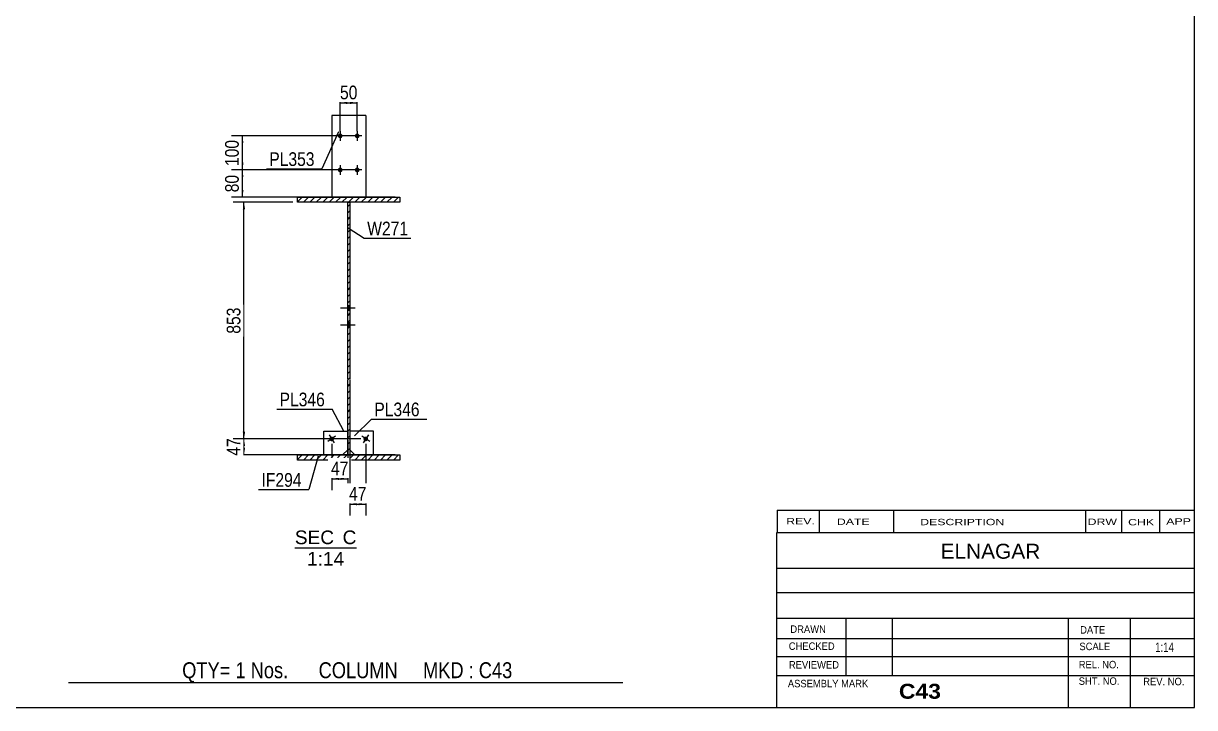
# Model space of a CAD drawing. Header units: millimetres. Extents: x -234 to 178, y -170 to 117.
# Drawn here: x -67.2 to 178.4, y -169.8 to -26.3 of the extents above; entities that cross this region are included whole.
import ezdxf

# ---------------------------------------------------------------- set-up
doc = ezdxf.new("R2010")
doc.units = ezdxf.units.MM
doc.linetypes.add('DXK_LINE_DOT1', pattern=[1.8814, 0.9407, -0.9407])
doc.styles.add('Arial', font='ARIAL.TTF', dxfattribs={"height": 0.2})
doc.styles.add('Arial Bold', font='ARIALBD.TTF', dxfattribs={"height": 0.2})
doc.styles.add('Arial Narrow', font='ARIALN.TTF', dxfattribs={"height": 0.2})

# ---------------------------------------------------------------- blocks, each defined once
blk = doc.blocks.new('Unknown-623355742-1210')
at = {"color": 5, "linetype": 'Continuous'}
for p, q in [((178.44, -169.85), (178.44, 117.15)), ((-231.56, -169.85), (178.44, -169.85))]:
    blk.add_line(p, q, dxfattribs=at)
blk = doc.blocks.new('Unknown-623355742-14 - 1255')
at = {"color": 1, "linetype": 'Continuous'}
blk.add_line((-10.24, -136.32), (2.67, -136.32), dxfattribs=at)
at = {"color": 0, "linetype": 'Continuous'}
for points in [[(-2.02, -135.57), (-2.02, -132.57), (-10.24, -132.57), (-10.24, -135.57)], [(2.67, -135.57), (2.67, -132.57), (-0.22, -132.57), (-0.22, -135.57)], [(0.11, -140.07), (0.11, -137.07), (-7.68, -137.07), (-7.68, -140.07)]]:
    blk.add_wipeout(points, dxfattribs=at)
at = {"color": 136, "linetype": 'Continuous', "style": 'Arial'}
for s, height, p in [('SEC', 2.865, (-10.24, -135.57)), ('C', 2.87, (-0.22, -135.57)), ('1:14', 2.865, (-7.68, -140.07))]:
    blk.add_text(s, height=height, dxfattribs=at).set_placement(p)
blk = doc.blocks.new('Part-623355742-1349 - 1255')
at = {"color": 2, "linetype": 'Continuous'}
for p, q in [((6.27, -111.86), (1.27, -111.86)), ((6.27, -116.86), (6.27, -111.86)), ((1.27, -115.78), (2.34, -116.86))]:
    blk.add_line(p, q, dxfattribs=at)
at = {"color": 7, "linetype": 'DXK_LINE_DOT1'}
for p, q in [((1.27, -111.86), (1.27, -115.78)), ((6.27, -116.86), (2.34, -116.86))]:
    blk.add_line(p, q, dxfattribs=at)
blk = doc.blocks.new('Part-623355742-1270 - 1255')
at = {"linetype": 'Continuous'}
h = blk.add_hatch(dxfattribs=at)
h.set_pattern_fill('', scale=0.3, style=0, pattern_type=0)
h.set_pattern_definition([(45, (11.7709, -63.8703), (-0.67352, 0.67352), [])])
h.paths.add_polyline_path([(-9.66, -63.87), (11.77, -63.87), (11.77, -62.8), (-9.66, -62.8)])
at = {"color": 2, "linetype": 'Continuous'}
for p, q in [((-9.66, -63.87), (-9.66, -62.8)), ((-9.66, -62.8), (11.77, -62.8)), ((11.77, -62.8), (11.77, -63.87)), ((11.77, -63.87), (-9.66, -63.87))]:
    blk.add_line(p, q, dxfattribs=at)
blk = doc.blocks.new('Part-623355742-1354 - 1255')
at = {"color": 2, "linetype": 'Continuous'}
for p, q in [((-4.16, -116.86), (-4.16, -111.86)), ((-4.16, -111.86), (0.84, -111.86)), ((0.84, -115.78), (-0.23, -116.86))]:
    blk.add_line(p, q, dxfattribs=at)
at = {"color": 7, "linetype": 'DXK_LINE_DOT1'}
for p, q in [((0.84, -111.86), (0.84, -115.78)), ((-0.23, -116.86), (-4.16, -116.86))]:
    blk.add_line(p, q, dxfattribs=at)
blk = doc.blocks.new('Part-623355742-1327 - 1255')
at = {"color": 2, "linetype": 'Continuous'}
for p, q in [((4.63, -45.66), (-2.51, -45.66)), ((-2.51, -45.66), (-2.51, -62.8)), ((4.63, -45.66), (4.63, -62.8))]:
    blk.add_line(p, q, dxfattribs=at)
at = {"color": 7, "linetype": 'DXK_LINE_DOT1'}
blk.add_line((4.63, -62.8), (-2.51, -62.8), dxfattribs=at)
blk = doc.blocks.new('Part-623355742-1295 - 1255')
at = {"linetype": 'Continuous'}
h = blk.add_hatch(dxfattribs=at)
h.set_pattern_fill('', scale=0.3, style=0, pattern_type=0)
h.set_pattern_definition([(45, (11.7709, -117.9274), (-0.67352, 0.67352), [])])
h.paths.add_polyline_path([(-9.66, -117.93), (11.77, -117.93), (11.77, -116.86), (-9.66, -116.86)])
at = {"color": 2, "linetype": 'Continuous'}
for p, q in [((-9.66, -117.93), (-9.66, -116.86)), ((-9.66, -116.86), (11.77, -116.86)), ((11.77, -116.86), (11.77, -117.93)), ((11.77, -117.93), (-9.66, -117.93))]:
    blk.add_line(p, q, dxfattribs=at)
blk = doc.blocks.new('Bolt-623355742-1387 - 1255')
at = {"linetype": 'Continuous'}
for points in [[(0.84, -85.58), (0.84, -86.58), (1.27, -86.58), (1.27, -85.58)], [(0.84, -85.58), (0.84, -86.58), (1.27, -86.58), (1.27, -85.58)], [(0.84, -89.15), (0.84, -90.15), (1.27, -90.15), (1.27, -89.15)], [(0.84, -89.15), (0.84, -90.15), (1.27, -90.15), (1.27, -89.15)]]:
    blk.add_hatch(color=3, dxfattribs=at).paths.add_polyline_path(points)
at = {"color": 3, "linetype": 'Continuous'}
for p, q in [((1.27, -85.58), (0.84, -85.58)), ((1.27, -85.58), (0.84, -85.58)), ((2.41, -86.08), (-0.66, -86.08)), ((2.41, -86.08), (-0.66, -86.08)), ((1.27, -86.58), (0.84, -86.58)), ((1.27, -86.58), (0.84, -86.58)), ((2.41, -89.65), (-0.66, -89.65)), ((2.41, -89.65), (-0.66, -89.65)), ((1.27, -89.15), (0.84, -89.15)), ((1.27, -89.15), (0.84, -89.15)), ((1.27, -90.15), (0.84, -90.15)), ((1.27, -90.15), (0.84, -90.15))]:
    blk.add_line(p, q, dxfattribs=at)
blk = doc.blocks.new('Part-623355742-1370 - 1255')
at = {"linetype": 'Continuous'}
h = blk.add_hatch(dxfattribs=at)
h.set_pattern_fill('', scale=0.3, style=0, pattern_type=0)
h.set_pattern_definition([(45, (1.2709, -116.856), (-0.67352, 0.67352), [])])
h.paths.add_polyline_path([(0.84, -116.86), (1.27, -116.86), (1.27, -63.87), (0.84, -63.87)])
at = {"color": 2, "linetype": 'Continuous'}
for p, q in [((0.84, -74.58), (0.84, -63.87)), ((0.84, -63.87), (1.27, -63.87)), ((1.27, -63.87), (1.27, -74.58)), ((0.84, -101.04), (0.84, -74.68)), ((1.27, -74.68), (1.27, -101.04)), ((0.84, -116.86), (0.84, -101.14)), ((1.27, -101.14), (1.27, -116.86)), ((1.27, -116.86), (0.84, -116.86))]:
    blk.add_line(p, q, dxfattribs=at)
blk = doc.blocks.new('Bolt-623355742-1371 - 1255')
at = {"linetype": 'Continuous'}
blk.add_hatch(color=3, dxfattribs=at).paths.add_polyline_path([(5.05, -113.77, -1), (4.21, -113.22, -1)])
at = {"color": 3, "linetype": 'Continuous'}
for p, q in [((5.46, -114.05), (3.79, -112.95)), ((5.18, -112.66), (4.08, -114.33))]:
    blk.add_line(p, q, dxfattribs=at)
blk = doc.blocks.new('Bolt-623355742-1377 - 1255')
at = {"linetype": 'Continuous'}
blk.add_hatch(color=3, dxfattribs=at).paths.add_polyline_path([(-2.1, -113.22, -1), (-2.93, -113.77, -1)])
at = {"color": 3, "linetype": 'Continuous'}
for p, q in [((-1.68, -112.95), (-3.35, -114.05)), ((-3.07, -112.66), (-1.96, -114.33))]:
    blk.add_line(p, q, dxfattribs=at)
blk = doc.blocks.new('Bolt-623355742-1381 - 1255')
at = {"linetype": 'Continuous'}
for points in [[(-0.23, -49.94, -1), (-1.23, -49.94, -1)], [(3.34, -49.94, -1), (2.34, -49.94, -1)], [(-0.23, -57.08, -1), (-1.23, -57.08, -1)], [(3.34, -57.08, -1), (2.34, -57.08, -1)]]:
    blk.add_hatch(color=3, dxfattribs=at).paths.add_polyline_path(points)
at = {"color": 3, "linetype": 'Continuous'}
for p, q in [((-0.73, -48.94), (-0.73, -50.94)), ((2.84, -48.94), (2.84, -50.94)), ((0.27, -49.94), (-1.73, -49.94)), ((3.84, -49.94), (1.84, -49.94)), ((-0.73, -56.08), (-0.73, -58.08)), ((2.84, -56.08), (2.84, -58.08)), ((0.27, -57.08), (-1.73, -57.08)), ((3.84, -57.08), (1.84, -57.08))]:
    blk.add_line(p, q, dxfattribs=at)
blk = doc.blocks.new('StraightDimension-623355742-1401 - 1255')
at = {"linetype": 'Continuous'}
for points in [[(-1.01, -122.11), (-2.51, -121.86), (-1.01, -121.61)], [(-0.66, -121.61), (0.84, -121.86), (-0.66, -122.11)]]:
    blk.add_hatch(color=7, dxfattribs=at).paths.add_polyline_path(points)
at = {"color": 7, "linetype": 'Continuous'}
for p, q in [((-2.51, -114.5), (-2.51, -124.26)), ((0.84, -114.5), (0.84, -124.26)), ((-2.51, -121.86), (0.84, -121.86))]:
    blk.add_line(p, q, dxfattribs=at)
at = {"color": 0}
blk.add_wipeout([(1.59, -121.71), (1.59, -117.51), (-3.26, -117.51), (-3.26, -121.71)], dxfattribs=at)
at = {"color": 3, "style": 'Arial Narrow'}
blk.add_text('47', height=2.863, dxfattribs=at).set_placement((-2.66, -121.11))
blk = doc.blocks.new('StraightDimension-623355742-1519 - 1255')
at = {"linetype": 'Continuous'}
for points in [[(-21.5, -58.58), (-21.25, -57.08), (-21, -58.58)], [(-21, -61.3), (-21.25, -62.8), (-21.5, -61.3)]]:
    blk.add_hatch(color=7, dxfattribs=at).paths.add_polyline_path(points)
at = {"color": 7, "linetype": 'Continuous'}
for p, q in [((1.84, -57.08), (-23.5, -57.08)), ((-21.25, -62.8), (-21.25, -57.08)), ((10.77, -62.8), (-23.5, -62.8))]:
    blk.add_line(p, q, dxfattribs=at)
at = {"color": 0}
blk.add_wipeout([(-21.4, -57.51), (-25.6, -57.51), (-25.6, -62.37), (-21.4, -62.37)], dxfattribs=at)
at = {"color": 3, "style": 'Arial Narrow'}
blk.add_text('80', height=2.863, rotation=90.0002, dxfattribs=at).set_placement((-22, -61.77))
blk = doc.blocks.new('StraightDimension-623355742-1509 - 1255')
at = {"linetype": 'Continuous'}
for points in [[(-21.5, -51.44), (-21.25, -49.94), (-21, -51.44)], [(-21, -55.58), (-21.25, -57.08), (-21.5, -55.58)]]:
    blk.add_hatch(color=7, dxfattribs=at).paths.add_polyline_path(points)
at = {"color": 7, "linetype": 'Continuous'}
for p, q in [((1.84, -49.94), (-23.5, -49.94)), ((-21.25, -57.08), (-21.25, -49.94)), ((1.84, -57.08), (-23.5, -57.08))]:
    blk.add_line(p, q, dxfattribs=at)
at = {"color": 0}
blk.add_wipeout([(-21.4, -50.17), (-25.6, -50.17), (-25.6, -56.86), (-21.4, -56.86)], dxfattribs=at)
at = {"color": 3, "style": 'Arial Narrow'}
blk.add_text('100', height=2.863, rotation=90.0002, dxfattribs=at).set_placement((-22, -56.26))
blk = doc.blocks.new('StraightDimension-623355742-1440 - 1255')
at = {"linetype": 'Continuous'}
for points in [[(0.77, -43.26), (-0.73, -43.01), (0.77, -42.76)], [(1.34, -42.76), (2.84, -43.01), (1.34, -43.26)]]:
    blk.add_hatch(color=7, dxfattribs=at).paths.add_polyline_path(points)
at = {"color": 7, "linetype": 'Continuous'}
for p, q in [((-0.73, -48.94), (-0.73, -40.76)), ((2.84, -48.94), (2.84, -40.76)), ((-0.73, -43.01), (2.84, -43.01))]:
    blk.add_line(p, q, dxfattribs=at)
at = {"color": 0}
blk.add_wipeout([(3.48, -42.86), (3.48, -38.66), (-1.37, -38.66), (-1.37, -42.86)], dxfattribs=at)
at = {"color": 3, "style": 'Arial Narrow'}
blk.add_text('50', height=2.863, dxfattribs=at).set_placement((-0.77, -42.26))
blk = doc.blocks.new('StraightDimension-623355742-1452 - 1255')
at = {"linetype": 'Continuous'}
for points in [[(2.77, -127.42), (1.27, -127.17), (2.77, -126.92)], [(3.13, -126.92), (4.63, -127.17), (3.13, -127.42)]]:
    blk.add_hatch(color=7, dxfattribs=at).paths.add_polyline_path(points)
at = {"color": 7, "linetype": 'Continuous'}
for p, q in [((1.27, -115.19), (1.27, -129.57)), ((4.63, -114.5), (4.63, -129.57)), ((1.27, -127.17), (4.63, -127.17))]:
    blk.add_line(p, q, dxfattribs=at)
at = {"color": 0}
blk.add_wipeout([(5.38, -127.02), (5.38, -122.82), (0.52, -122.82), (0.52, -127.02)], dxfattribs=at)
at = {"color": 3, "style": 'Arial Narrow'}
blk.add_text('47', height=2.863, dxfattribs=at).set_placement((1.12, -126.42))
blk = doc.blocks.new('StraightDimension-623355742-1476 - 1255')
at = {"linetype": 'Continuous'}
for points in [[(-21.16, -115), (-20.91, -113.5), (-20.66, -115)], [(-20.66, -115.36), (-20.91, -116.86), (-21.16, -115.36)]]:
    blk.add_hatch(color=7, dxfattribs=at).paths.add_polyline_path(points)
at = {"color": 7, "linetype": 'Continuous'}
for p, q in [((3.63, -113.5), (-23.16, -113.5)), ((-20.91, -116.86), (-20.91, -113.5)), ((10.77, -116.86), (-23.16, -116.86))]:
    blk.add_line(p, q, dxfattribs=at)
at = {"color": 0}
blk.add_wipeout([(-21.06, -112.75), (-25.26, -112.75), (-25.26, -117.61), (-21.06, -117.61)], dxfattribs=at)
at = {"color": 3, "style": 'Arial Narrow'}
blk.add_text('47', height=2.863, rotation=90.0002, dxfattribs=at).set_placement((-21.66, -117.01))
blk = doc.blocks.new('StraightDimension-623355742-1492 - 1255')
at = {"linetype": 'Continuous'}
for points in [[(-21.16, -65.37), (-20.91, -63.87), (-20.66, -65.37)], [(-20.66, -112), (-20.91, -113.5), (-21.16, -112)]]:
    blk.add_hatch(color=7, dxfattribs=at).paths.add_polyline_path(points)
at = {"color": 7, "linetype": 'Continuous'}
for p, q in [((-10.66, -63.87), (-23.16, -63.87)), ((-20.91, -113.5), (-20.91, -63.87)), ((3.63, -113.5), (-23.16, -113.5))]:
    blk.add_line(p, q, dxfattribs=at)
at = {"color": 0}
blk.add_wipeout([(-21.06, -85.34), (-25.26, -85.34), (-25.26, -92.03), (-21.06, -92.03)], dxfattribs=at)
at = {"color": 3, "style": 'Arial Narrow'}
blk.add_text('853', height=2.863, rotation=90.0002, dxfattribs=at).set_placement((-21.66, -91.43))
blk = doc.blocks.new('CBS_CALLOFF-623355742-5994')
at = {"color": 7, "linetype": 'Continuous'}
blk.add_line((-57.68, -164.58), (58.55, -164.6), dxfattribs=at)
at = {"color": 3, "linetype": 'Continuous', "style": 'Arial Narrow'}
blk.add_text('QTY= 1 Nos.      COLUMN     MKD : C43', height=3.3405, dxfattribs=at).set_placement((-33.86, -163.68))
blk = doc.blocks.new('CBS_NAME_BLOG-623355742-5995')
at = {"color": 7, "linetype": 'Continuous'}
for p, q in [((90.85, -133.09), (178.37, -133.09)), ((90.85, -169.8), (90.85, -133.1)), ((90.85, -140.63), (178.37, -140.63)), ((90.92, -145.69), (178.44, -145.69)), ((90.85, -151.06), (178.37, -151.06)), ((105.37, -163.16), (105.37, -151.06)), ((115.06, -163.14), (115.06, -151.07)), ((151.97, -169.8), (151.97, -151.07)), ((165.03, -169.8), (165.03, -151.06)), ((90.86, -155.36), (178.44, -155.34)), ((90.85, -159.1), (178.37, -159.1)), ((90.85, -163.15), (178.37, -163.15)), ((90.85, -169.85), (178.44, -169.85))]:
    blk.add_line(p, q, dxfattribs=at)
at = {"color": 3, "linetype": 'Continuous', "style": 'Arial'}
blk.add_text('ELNAGAR', height=3.133, dxfattribs=at).set_placement((125.17, -138.62))
at = {"color": 3, "linetype": 'Continuous'}
for s, height, style, width, p in [('DRAWN', 1.566, 'Arial', 0.9, (93.68, -154.17)), ('DATE', 1.566, 'Arial', 0.9, (154.45, -154.33)), ('CHECKED', 1.566, 'Arial', 0.9, (93.34, -157.74)), ('SCALE', 1.566, 'Arial', 0.9, (154.29, -157.8)), ('1:14', 1.957, 'Arial Narrow', 0.9, (170.18, -158.16)), ('REVIEWED', 1.566, 'Arial', 0.9, (93.37, -161.66)), ('REL. NO.', 1.566, 'Arial', 0.9, (154.15, -161.61)), ('ASSEMBLY MARK', 1.5663, 'Arial', 0.9, (93.15, -165.59)), ('SHT. NO.', 1.566, 'Arial', 0.9, (154.15, -165.07)), ('REV. NO.', 1.566, 'Arial', 0.9, (167.67, -165.16)), ('C43', 3.131, 'Arial Bold', 1.1, (116.43, -167.99))]:
    blk.add_text(s, height=height, dxfattribs=dict(at, style=style, width=width)).set_placement(p)
blk = doc.blocks.new('CBS_REVISION-623355742-5996')
at = {"color": 7, "linetype": 'Continuous'}
for p, q in [((90.93, -128.46), (178.43, -128.46)), ((90.93, -128.46), (90.93, -133.09)), ((99.73, -128.46), (99.73, -133.09)), ((115.33, -128.46), (115.33, -133.03)), ((155.58, -128.46), (155.58, -133.09)), ((163.12, -128.46), (163.12, -133.09)), ((171.07, -128.46), (171.07, -133.09)), ((90.93, -133.09), (178.43, -133.09))]:
    blk.add_line(p, q, dxfattribs=at)
at = {"color": 7, "style": 'Arial Narrow', "width": 1.7}
for s, height, p in [('REV.', 1.326, (92.8, -131.42)), ('APP', 1.326, (172.5, -131.46)), ('DATE', 1.326, (103.42, -131.53)), ('DESCRIPTION', 1.3257, (120.9, -131.59)), ('DRW', 1.326, (156.01, -131.53)), ('CHK', 1.326, (164.5, -131.62))]:
    blk.add_text(s, height=height, dxfattribs=at).set_placement(p)
blk = doc.blocks.new('Mark-623355742-1345 - 1255')
at = {"color": 0}
blk.add_wipeout([(15.93, -108.74), (15.93, -105.74), (6.43, -105.74), (6.43, -108.74)], dxfattribs=at)
blk.add_wipeout([(15.93, -108.74), (15.93, -105.74), (6.43, -105.74), (6.43, -108.74)], dxfattribs=at)
at = {"color": 7, "linetype": 'Continuous'}
for p, q in [((2.29, -112.88), (5.83, -109.34)), ((5.83, -109.34), (17.43, -109.34))]:
    blk.add_line(p, q, dxfattribs=at)
at = {"color": 3, "style": 'Arial Narrow'}
blk.add_text('PL346', height=2.863, dxfattribs=at).set_placement((6.43, -108.74))
blk = doc.blocks.new('Mark-623355742-1290 - 1255')
at = {"color": 7, "linetype": 'Continuous'}
blk.add_line((-5.34, -117.09), (-7.33, -124.13), dxfattribs=at)
at = {"color": 0}
blk.add_wipeout([(-8.83, -123.53), (-8.83, -120.53), (-17.23, -120.53), (-17.23, -123.53)], dxfattribs=at)
blk.add_wipeout([(-8.83, -123.53), (-8.83, -120.53), (-17.23, -120.53), (-17.23, -123.53)], dxfattribs=at)
at = {"color": 7, "linetype": 'Continuous'}
blk.add_line((-17.83, -124.13), (-7.33, -124.13), dxfattribs=at)
at = {"color": 3, "style": 'Arial Narrow'}
blk.add_text('IF294', height=2.863, dxfattribs=at).set_placement((-17.23, -123.53))
blk = doc.blocks.new('Mark-623355742-1323 - 1255')
at = {"color": 7, "linetype": 'Continuous'}
blk.add_line((-1.07, -49.11), (-4.6, -56.84), dxfattribs=at)
at = {"color": 0}
blk.add_wipeout([(-6.1, -56.24), (-6.1, -53.24), (-15.6, -53.24), (-15.6, -56.24)], dxfattribs=at)
blk.add_wipeout([(-6.1, -56.24), (-6.1, -53.24), (-15.6, -53.24), (-15.6, -56.24)], dxfattribs=at)
at = {"color": 7, "linetype": 'Continuous'}
blk.add_line((-16.2, -56.84), (-4.6, -56.84), dxfattribs=at)
at = {"color": 3, "style": 'Arial Narrow'}
blk.add_text('PL353', height=2.863, dxfattribs=at).set_placement((-15.6, -56.24))
blk = doc.blocks.new('Mark-623355742-1350 - 1255')
at = {"color": 7, "linetype": 'Continuous'}
blk.add_line((0.05, -111.86), (-2.44, -107.25), dxfattribs=at)
at = {"color": 0}
blk.add_wipeout([(-3.94, -106.65), (-3.94, -103.65), (-13.44, -103.65), (-13.44, -106.65)], dxfattribs=at)
blk.add_wipeout([(-3.94, -106.65), (-3.94, -103.65), (-13.44, -103.65), (-13.44, -106.65)], dxfattribs=at)
at = {"color": 7, "linetype": 'Continuous'}
blk.add_line((-14.04, -107.25), (-2.44, -107.25), dxfattribs=at)
at = {"color": 3, "style": 'Arial Narrow'}
blk.add_text('PL346', height=2.863, dxfattribs=at).set_placement((-13.44, -106.65))
blk = doc.blocks.new('Mark-623355742-1366 - 1255')
at = {"color": 0}
blk.add_wipeout([(13.52, -70.79), (13.52, -67.79), (4.93, -67.79), (4.93, -70.79)], dxfattribs=at)
blk.add_wipeout([(13.52, -70.79), (13.52, -67.79), (4.93, -67.79), (4.93, -70.79)], dxfattribs=at)
at = {"color": 7, "linetype": 'Continuous'}
for p, q in [((0.91, -69.24), (4.33, -71.39)), ((4.33, -71.39), (14.12, -71.39))]:
    blk.add_line(p, q, dxfattribs=at)
at = {"color": 3, "style": 'Arial Narrow'}
blk.add_text('W271', height=2.863, dxfattribs=at).set_placement((4.93, -70.79))

msp = doc.modelspace()

# ---------------------------------------------------------------- block references
for name in ['Unknown-623355742-1210', 'Part-623355742-1327 - 1255', 'Bolt-623355742-1381 - 1255', 'Part-623355742-1270 - 1255', 'Part-623355742-1370 - 1255', 'Bolt-623355742-1387 - 1255', 'Part-623355742-1354 - 1255', 'Bolt-623355742-1377 - 1255', 'Part-623355742-1349 - 1255', 'Bolt-623355742-1371 - 1255', 'Part-623355742-1295 - 1255', 'CBS_REVISION-623355742-5996', 'CBS_NAME_BLOG-623355742-5995', 'CBS_CALLOFF-623355742-5994']:
    msp.add_blockref(name, (0, 0))

# ---------------------------------------------------------------- next in the draw order: block references
for name in ['StraightDimension-623355742-1519 - 1255', 'StraightDimension-623355742-1401 - 1255', 'Unknown-623355742-14 - 1255']:
    msp.add_blockref(name, (0, 0))

# ---------------------------------------------------------------- next in the draw order: block references
for name in ['StraightDimension-623355742-1509 - 1255', 'StraightDimension-623355742-1452 - 1255']:
    msp.add_blockref(name, (0, 0))

# ---------------------------------------------------------------- next in the draw order: block references
for name in ['StraightDimension-623355742-1440 - 1255', 'StraightDimension-623355742-1476 - 1255']:
    msp.add_blockref(name, (0, 0))

# ---------------------------------------------------------------- next in the draw order: block references
for name in ['Mark-623355742-1323 - 1255', 'StraightDimension-623355742-1492 - 1255', 'Mark-623355742-1290 - 1255']:
    msp.add_blockref(name, (0, 0))

# ---------------------------------------------------------------- next in the draw order: block references
for name in ['Mark-623355742-1366 - 1255', 'Mark-623355742-1350 - 1255', 'Mark-623355742-1345 - 1255']:
    msp.add_blockref(name, (0, 0))

doc.saveas('drawing.dxf')
